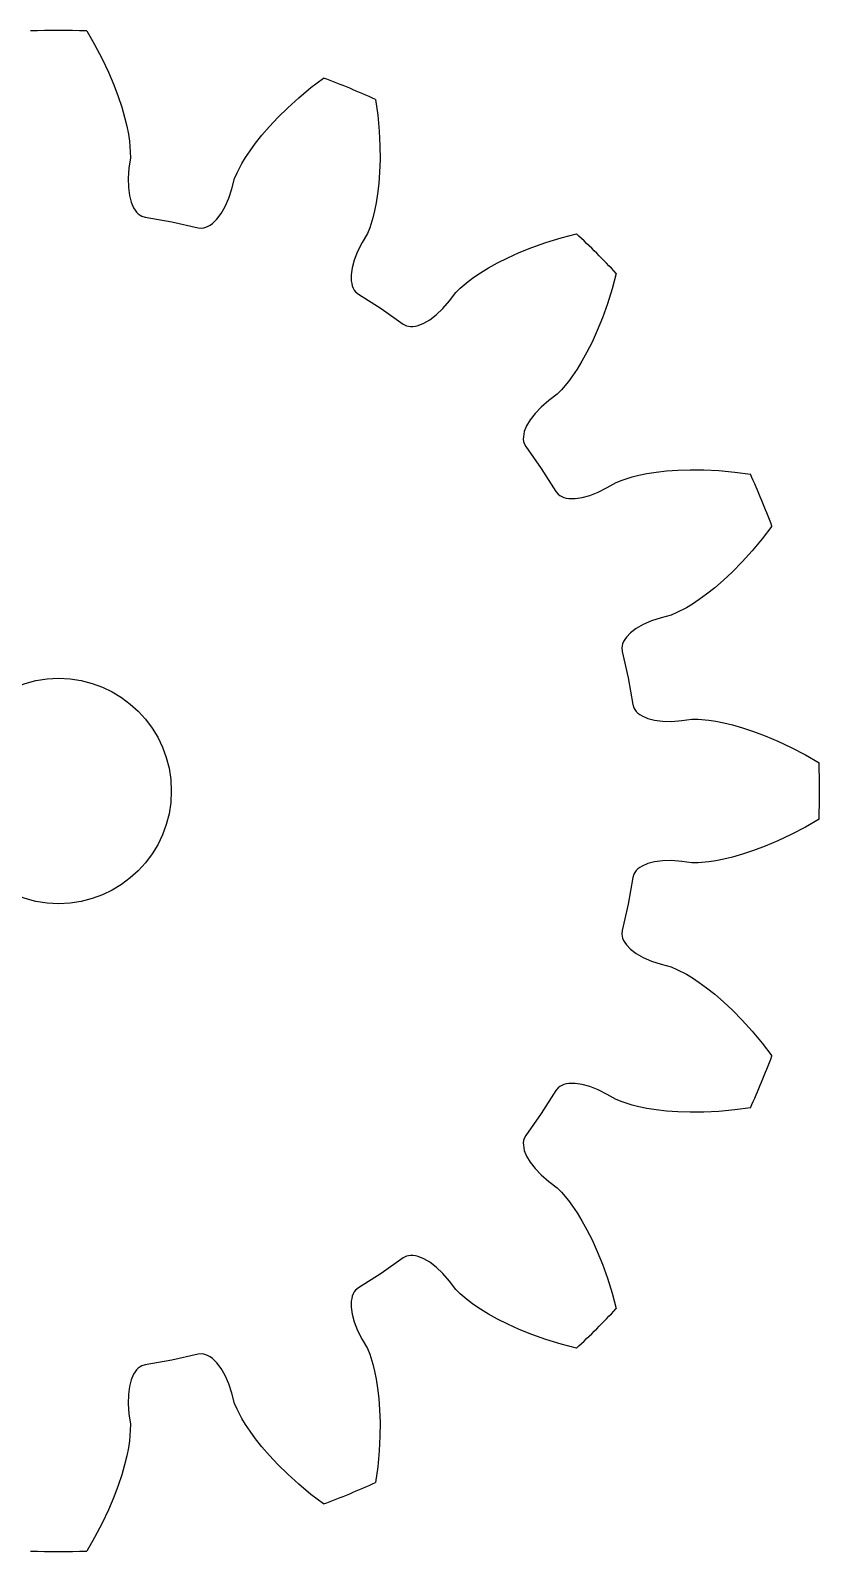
# Model space of a CAD drawing. Extents: x 6 to 33, y -13.5 to 13.5.
# Drawn here: x 19 to 33, y -13.5 to 13.5 of the extents above; entities that cross this region are included whole.
import ezdxf

# ---------------------------------------------------------------- set-up
doc = ezdxf.new("R2010")
doc.units = 0

msp = doc.modelspace()

# ---------------------------------------------------------------- linework, layer by layer
msp.add_circle((19.5, 0), 2)
msp.add_circle((19.5, 0), 2)
at = {"layer": 'layer0'}
for p, q in [((19.999, 13.491), (20.14, 13.248)), ((20.14, 13.248), (20.272, 12.998)), ((20.272, 12.998), (20.385, 12.759)), ((20.385, 12.759), (20.48, 12.536)), ((20.48, 12.536), (20.559, 12.328)), ((23.761, 12.304), (23.978, 12.484)), ((23.978, 12.484), (24.202, 12.655)), ((20.559, 12.328), (20.622, 12.135)), ((23.565, 12.127), (23.761, 12.304)), ((25.124, 12.273), (25.161, 11.994)), ((20.622, 12.135), (20.672, 11.958)), ((20.672, 11.958), (20.71, 11.799)), ((23.24, 11.794), (23.392, 11.957)), ((23.392, 11.957), (23.565, 12.127)), ((25.161, 11.994), (25.187, 11.713)), ((20.71, 11.799), (20.738, 11.657)), ((20.738, 11.657), (20.756, 11.535)), ((22.993, 11.496), (23.107, 11.641)), ((23.107, 11.641), (23.24, 11.794)), ((25.187, 11.713), (25.201, 11.449)), ((20.756, 11.535), (20.773, 11.347)), ((20.773, 11.347), (20.774, 11.237)), ((22.817, 11.243), (22.898, 11.364)), ((22.898, 11.364), (22.993, 11.496)), ((25.201, 11.449), (25.203, 11.207)), ((20.774, 11.237), (20.749, 11.054)), ((22.666, 10.97), (22.753, 11.138)), ((22.753, 11.138), (22.817, 11.243)), ((25.203, 11.207), (25.196, 10.984)), ((20.749, 11.054), (20.736, 10.875)), ((20.736, 10.875), (20.74, 10.714)), ((22.576, 10.691), (22.623, 10.87)), ((22.623, 10.87), (22.666, 10.97)), ((25.196, 10.984), (25.18, 10.782)), ((20.74, 10.714), (20.758, 10.572)), ((20.758, 10.572), (20.789, 10.452)), ((22.519, 10.52), (22.576, 10.691)), ((25.159, 10.599), (25.133, 10.438)), ((25.18, 10.782), (25.159, 10.599)), ((20.789, 10.452), (20.832, 10.352)), ((20.832, 10.352), (20.857, 10.311)), ((20.857, 10.311), (20.884, 10.275)), ((20.884, 10.275), (20.914, 10.245)), ((22.384, 10.249), (22.455, 10.372)), ((22.455, 10.372), (22.519, 10.52)), ((25.105, 10.296), (25.075, 10.176)), ((25.133, 10.438), (25.105, 10.296)), ((20.914, 10.245), (20.945, 10.221)), ((20.945, 10.221), (20.977, 10.203)), ((20.977, 10.203), (21.037, 10.185)), ((21.037, 10.185), (21.509, 10.102)), ((21.509, 10.102), (21.977, 9.998)), ((21.977, 9.998), (22.04, 9.991)), ((22.04, 9.991), (22.077, 9.996)), ((22.077, 9.996), (22.115, 10.006)), ((22.115, 10.006), (22.153, 10.023)), ((22.153, 10.023), (22.192, 10.046)), ((22.192, 10.046), (22.231, 10.074)), ((22.231, 10.074), (22.309, 10.149)), ((22.309, 10.149), (22.384, 10.249)), ((25.019, 9.996), (24.978, 9.894)), ((25.075, 10.176), (25.019, 9.996)), ((24.885, 9.735), (24.804, 9.574)), ((24.978, 9.894), (24.885, 9.735)), ((27.896, 9.648), (28.145, 9.737)), ((28.145, 9.737), (28.415, 9.82)), ((28.415, 9.82), (28.687, 9.892)), ((24.804, 9.574), (24.745, 9.424)), ((27.287, 9.374), (27.469, 9.466)), ((27.469, 9.466), (27.671, 9.557)), ((27.671, 9.557), (27.896, 9.648)), ((24.708, 9.286), (24.691, 9.163)), ((24.745, 9.424), (24.708, 9.286)), ((26.868, 9.118), (26.988, 9.199)), ((26.988, 9.199), (27.127, 9.284)), ((27.127, 9.284), (27.287, 9.374)), ((29.392, 9.187), (29.32, 8.915)), ((24.691, 9.163), (24.692, 9.055)), ((24.692, 9.055), (24.7, 9.007)), ((24.7, 9.007), (24.711, 8.964)), ((24.711, 8.964), (24.727, 8.925)), ((24.727, 8.925), (24.746, 8.89)), ((26.545, 8.847), (26.623, 8.924)), ((26.623, 8.924), (26.768, 9.045)), ((26.768, 9.045), (26.868, 9.118)), ((29.32, 8.915), (29.237, 8.645)), ((24.746, 8.89), (24.769, 8.861)), ((24.769, 8.861), (24.818, 8.821)), ((24.818, 8.821), (25.222, 8.564)), ((26.315, 8.564), (26.433, 8.7)), ((26.433, 8.7), (26.545, 8.847)), ((29.237, 8.645), (29.148, 8.396)), ((25.222, 8.564), (25.615, 8.289)), ((26.086, 8.365), (26.199, 8.452)), ((26.199, 8.452), (26.315, 8.564)), ((29.148, 8.396), (29.057, 8.171)), ((25.615, 8.289), (25.67, 8.259)), ((25.67, 8.259), (25.706, 8.249)), ((25.706, 8.249), (25.745, 8.244)), ((25.745, 8.244), (25.787, 8.245)), ((25.787, 8.245), (25.832, 8.251)), ((25.832, 8.251), (25.879, 8.262)), ((25.879, 8.262), (25.979, 8.302)), ((25.979, 8.302), (26.086, 8.365)), ((29.057, 8.171), (28.966, 7.969)), ((28.966, 7.969), (28.874, 7.787)), ((28.784, 7.627), (28.699, 7.488)), ((28.874, 7.787), (28.784, 7.627)), ((28.618, 7.368), (28.545, 7.268)), ((28.699, 7.488), (28.618, 7.368)), ((28.347, 7.045), (28.2, 6.933)), ((28.424, 7.123), (28.347, 7.045)), ((28.545, 7.268), (28.424, 7.123)), ((28.064, 6.815), (27.952, 6.699)), ((28.2, 6.933), (28.064, 6.815)), ((27.865, 6.586), (27.802, 6.479)), ((27.952, 6.699), (27.865, 6.586)), ((27.745, 6.287), (27.744, 6.245)), ((27.744, 6.245), (27.749, 6.206)), ((27.751, 6.332), (27.745, 6.287)), ((27.762, 6.379), (27.751, 6.332)), ((27.802, 6.479), (27.762, 6.379)), ((27.749, 6.206), (27.759, 6.17)), ((27.759, 6.17), (27.789, 6.115)), ((27.789, 6.115), (28.064, 5.722)), ((28.064, 5.722), (28.321, 5.318)), ((30.099, 5.659), (30.282, 5.68)), ((30.282, 5.68), (30.484, 5.696)), ((30.484, 5.696), (30.707, 5.703)), ((30.707, 5.703), (30.949, 5.701)), ((30.949, 5.701), (31.213, 5.687)), ((31.213, 5.687), (31.494, 5.661)), ((29.235, 5.385), (29.394, 5.478)), ((29.394, 5.478), (29.496, 5.519)), ((29.496, 5.519), (29.676, 5.575)), ((29.676, 5.575), (29.796, 5.605)), ((29.796, 5.605), (29.938, 5.633)), ((29.938, 5.633), (30.099, 5.659)), ((31.494, 5.661), (31.773, 5.624)), ((28.321, 5.318), (28.361, 5.269)), ((28.361, 5.269), (28.39, 5.246)), ((28.39, 5.246), (28.425, 5.227)), ((28.425, 5.227), (28.464, 5.211)), ((28.464, 5.211), (28.507, 5.2)), ((28.507, 5.2), (28.555, 5.192)), ((28.555, 5.192), (28.663, 5.191)), ((28.663, 5.191), (28.786, 5.208)), ((28.786, 5.208), (28.924, 5.245)), ((28.924, 5.245), (29.074, 5.304)), ((29.074, 5.304), (29.235, 5.385)), ((32.155, 4.702), (31.984, 4.478)), ((31.984, 4.478), (31.804, 4.261)), ((31.627, 4.065), (31.457, 3.892)), ((31.804, 4.261), (31.627, 4.065)), ((31.457, 3.892), (31.294, 3.74)), ((31.141, 3.607), (30.996, 3.493)), ((31.294, 3.74), (31.141, 3.607)), ((30.638, 3.253), (30.47, 3.166)), ((30.743, 3.317), (30.638, 3.253)), ((30.864, 3.398), (30.743, 3.317)), ((30.996, 3.493), (30.864, 3.398)), ((30.02, 3.019), (29.872, 2.955)), ((30.191, 3.076), (30.02, 3.019)), ((30.37, 3.123), (30.191, 3.076)), ((30.47, 3.166), (30.37, 3.123)), ((29.574, 2.731), (29.546, 2.692)), ((29.649, 2.809), (29.574, 2.731)), ((29.749, 2.884), (29.649, 2.809)), ((29.872, 2.955), (29.749, 2.884)), ((29.496, 2.577), (29.491, 2.54)), ((29.491, 2.54), (29.498, 2.477)), ((29.506, 2.615), (29.496, 2.577)), ((29.498, 2.477), (29.602, 2.009)), ((29.523, 2.653), (29.506, 2.615)), ((29.546, 2.692), (29.523, 2.653)), ((29.602, 2.009), (29.685, 1.537)), ((29.685, 1.537), (29.703, 1.477)), ((29.703, 1.477), (29.721, 1.445)), ((29.721, 1.445), (29.745, 1.414)), ((29.745, 1.414), (29.775, 1.384)), ((29.775, 1.384), (29.811, 1.357)), ((29.811, 1.357), (29.852, 1.332)), ((29.852, 1.332), (29.952, 1.289)), ((29.952, 1.289), (30.072, 1.258)), ((30.072, 1.258), (30.214, 1.24)), ((30.214, 1.24), (30.375, 1.236)), ((30.375, 1.236), (30.554, 1.249)), ((30.554, 1.249), (30.737, 1.274)), ((30.737, 1.274), (30.847, 1.273)), ((30.847, 1.273), (31.035, 1.256)), ((31.035, 1.256), (31.157, 1.238)), ((31.157, 1.238), (31.299, 1.21)), ((31.299, 1.21), (31.458, 1.172)), ((31.458, 1.172), (31.635, 1.122)), ((31.635, 1.122), (31.828, 1.059)), ((31.828, 1.059), (32.036, 0.98)), ((32.036, 0.98), (32.259, 0.885)), ((32.259, 0.885), (32.498, 0.772)), ((32.498, 0.772), (32.748, 0.64)), ((32.748, 0.64), (32.991, 0.499)), ((32.991, -0.499), (32.748, -0.64)), ((32.498, -0.772), (32.259, -0.885)), ((32.748, -0.64), (32.498, -0.772)), ((31.828, -1.059), (31.635, -1.122)), ((32.036, -0.98), (31.828, -1.059)), ((32.259, -0.885), (32.036, -0.98)), ((29.852, -1.332), (29.811, -1.357)), ((29.952, -1.289), (29.852, -1.332)), ((30.072, -1.258), (29.952, -1.289)), ((30.214, -1.24), (30.072, -1.258)), ((30.375, -1.236), (30.214, -1.24)), ((30.554, -1.249), (30.375, -1.236)), ((30.737, -1.274), (30.554, -1.249)), ((30.847, -1.273), (30.737, -1.274)), ((31.035, -1.256), (30.847, -1.273)), ((31.157, -1.238), (31.035, -1.256)), ((31.299, -1.21), (31.157, -1.238)), ((31.458, -1.172), (31.299, -1.21)), ((31.635, -1.122), (31.458, -1.172)), ((29.685, -1.537), (29.602, -2.009)), ((29.703, -1.477), (29.685, -1.537)), ((29.721, -1.445), (29.703, -1.477)), ((29.745, -1.414), (29.721, -1.445)), ((29.775, -1.384), (29.745, -1.414)), ((29.811, -1.357), (29.775, -1.384)), ((29.602, -2.009), (29.498, -2.477)), ((29.498, -2.477), (29.491, -2.54)), ((29.491, -2.54), (29.496, -2.577)), ((29.496, -2.577), (29.506, -2.615)), ((29.506, -2.615), (29.523, -2.653)), ((29.523, -2.653), (29.546, -2.692)), ((29.546, -2.692), (29.574, -2.731)), ((29.574, -2.731), (29.649, -2.809)), ((29.649, -2.809), (29.749, -2.884)), ((29.749, -2.884), (29.872, -2.955)), ((29.872, -2.955), (30.02, -3.019)), ((30.02, -3.019), (30.191, -3.076)), ((30.191, -3.076), (30.37, -3.123)), ((30.37, -3.123), (30.47, -3.166)), ((30.47, -3.166), (30.638, -3.253)), ((30.638, -3.253), (30.743, -3.317)), ((30.743, -3.317), (30.864, -3.398)), ((30.864, -3.398), (30.996, -3.493)), ((30.996, -3.493), (31.141, -3.607)), ((31.141, -3.607), (31.294, -3.74)), ((31.294, -3.74), (31.457, -3.892)), ((31.457, -3.892), (31.627, -4.065)), ((31.627, -4.065), (31.804, -4.261)), ((31.804, -4.261), (31.984, -4.478)), ((31.984, -4.478), (32.155, -4.702)), ((28.321, -5.318), (28.064, -5.722)), ((28.361, -5.269), (28.321, -5.318)), ((28.39, -5.246), (28.361, -5.269)), ((28.425, -5.227), (28.39, -5.246)), ((28.464, -5.211), (28.425, -5.227)), ((28.507, -5.2), (28.464, -5.211)), ((28.555, -5.192), (28.507, -5.2)), ((28.663, -5.191), (28.555, -5.192)), ((28.786, -5.208), (28.663, -5.191)), ((28.924, -5.245), (28.786, -5.208)), ((29.074, -5.304), (28.924, -5.245)), ((29.235, -5.385), (29.074, -5.304)), ((29.394, -5.478), (29.235, -5.385)), ((29.496, -5.519), (29.394, -5.478)), ((29.676, -5.575), (29.496, -5.519)), ((29.796, -5.605), (29.676, -5.575)), ((29.938, -5.633), (29.796, -5.605)), ((30.099, -5.659), (29.938, -5.633)), ((30.282, -5.68), (30.099, -5.659)), ((31.494, -5.661), (31.213, -5.687)), ((31.773, -5.624), (31.494, -5.661)), ((28.064, -5.722), (27.789, -6.115)), ((30.484, -5.696), (30.282, -5.68)), ((30.707, -5.703), (30.484, -5.696)), ((30.949, -5.701), (30.707, -5.703)), ((31.213, -5.687), (30.949, -5.701)), ((27.749, -6.206), (27.744, -6.245)), ((27.759, -6.17), (27.749, -6.206)), ((27.789, -6.115), (27.759, -6.17)), ((27.744, -6.245), (27.745, -6.287)), ((27.745, -6.287), (27.751, -6.332)), ((27.751, -6.332), (27.762, -6.379)), ((27.762, -6.379), (27.802, -6.479)), ((27.802, -6.479), (27.865, -6.586)), ((27.865, -6.586), (27.952, -6.699)), ((27.952, -6.699), (28.064, -6.815)), ((28.064, -6.815), (28.2, -6.933)), ((28.2, -6.933), (28.347, -7.045)), ((28.347, -7.045), (28.424, -7.123)), ((28.424, -7.123), (28.545, -7.268)), ((28.545, -7.268), (28.618, -7.368)), ((28.618, -7.368), (28.699, -7.488)), ((28.699, -7.488), (28.784, -7.627)), ((28.784, -7.627), (28.874, -7.787)), ((28.874, -7.787), (28.966, -7.969)), ((28.966, -7.969), (29.057, -8.171)), ((25.615, -8.289), (25.222, -8.564)), ((25.67, -8.259), (25.615, -8.289)), ((25.706, -8.249), (25.67, -8.259)), ((25.745, -8.244), (25.706, -8.249)), ((25.787, -8.245), (25.745, -8.244)), ((25.832, -8.251), (25.787, -8.245)), ((25.879, -8.262), (25.832, -8.251)), ((25.979, -8.302), (25.879, -8.262)), ((26.086, -8.365), (25.979, -8.302)), ((26.199, -8.452), (26.086, -8.365)), ((29.057, -8.171), (29.148, -8.396)), ((25.222, -8.564), (24.818, -8.821)), ((26.315, -8.564), (26.199, -8.452)), ((26.433, -8.7), (26.315, -8.564)), ((29.148, -8.396), (29.237, -8.645)), ((24.746, -8.89), (24.727, -8.925)), ((24.769, -8.861), (24.746, -8.89)), ((24.818, -8.821), (24.769, -8.861)), ((26.545, -8.847), (26.433, -8.7)), ((26.623, -8.924), (26.545, -8.847)), ((29.237, -8.645), (29.32, -8.915)), ((24.692, -9.055), (24.691, -9.163)), ((24.691, -9.163), (24.708, -9.286)), ((24.7, -9.007), (24.692, -9.055)), ((24.711, -8.964), (24.7, -9.007)), ((24.727, -8.925), (24.711, -8.964)), ((26.768, -9.045), (26.623, -8.924)), ((26.868, -9.118), (26.768, -9.045)), ((26.988, -9.199), (26.868, -9.118)), ((29.32, -8.915), (29.392, -9.187)), ((24.708, -9.286), (24.745, -9.424)), ((24.745, -9.424), (24.804, -9.574)), ((27.127, -9.284), (26.988, -9.199)), ((27.287, -9.374), (27.127, -9.284)), ((27.469, -9.466), (27.287, -9.374)), ((24.804, -9.574), (24.885, -9.735)), ((27.671, -9.557), (27.469, -9.466)), ((27.896, -9.648), (27.671, -9.557)), ((28.145, -9.737), (27.896, -9.648)), ((24.885, -9.735), (24.978, -9.894)), ((24.978, -9.894), (25.019, -9.996)), ((28.415, -9.82), (28.145, -9.737)), ((28.687, -9.892), (28.415, -9.82)), ((20.914, -10.245), (20.884, -10.275)), ((20.945, -10.221), (20.914, -10.245)), ((20.977, -10.203), (20.945, -10.221)), ((21.037, -10.185), (20.977, -10.203)), ((21.509, -10.102), (21.037, -10.185)), ((21.977, -9.998), (21.509, -10.102)), ((22.04, -9.991), (21.977, -9.998)), ((22.077, -9.996), (22.04, -9.991)), ((22.115, -10.006), (22.077, -9.996)), ((22.153, -10.023), (22.115, -10.006)), ((22.192, -10.046), (22.153, -10.023)), ((22.231, -10.074), (22.192, -10.046)), ((22.309, -10.149), (22.231, -10.074)), ((22.384, -10.249), (22.309, -10.149)), ((22.455, -10.372), (22.384, -10.249)), ((25.019, -9.996), (25.075, -10.176)), ((25.075, -10.176), (25.105, -10.296)), ((20.789, -10.452), (20.758, -10.572)), ((20.832, -10.352), (20.789, -10.452)), ((20.857, -10.311), (20.832, -10.352)), ((20.884, -10.275), (20.857, -10.311)), ((22.519, -10.52), (22.455, -10.372)), ((22.576, -10.691), (22.519, -10.52)), ((25.105, -10.296), (25.133, -10.438)), ((25.133, -10.438), (25.159, -10.599)), ((20.74, -10.714), (20.736, -10.875)), ((20.758, -10.572), (20.74, -10.714)), ((22.623, -10.87), (22.576, -10.691)), ((25.159, -10.599), (25.18, -10.782)), ((25.18, -10.782), (25.196, -10.984)), ((20.736, -10.875), (20.749, -11.054)), ((20.749, -11.054), (20.774, -11.237)), ((22.666, -10.97), (22.623, -10.87)), ((22.753, -11.138), (22.666, -10.97)), ((25.196, -10.984), (25.203, -11.207)), ((20.774, -11.237), (20.773, -11.347)), ((22.817, -11.243), (22.753, -11.138)), ((22.898, -11.364), (22.817, -11.243)), ((25.203, -11.207), (25.201, -11.449)), ((20.756, -11.535), (20.738, -11.657)), ((20.773, -11.347), (20.756, -11.535)), ((22.993, -11.496), (22.898, -11.364)), ((23.107, -11.641), (22.993, -11.496)), ((25.201, -11.449), (25.187, -11.713)), ((20.71, -11.799), (20.672, -11.958)), ((20.738, -11.657), (20.71, -11.799)), ((23.24, -11.794), (23.107, -11.641)), ((23.392, -11.957), (23.24, -11.794)), ((25.187, -11.713), (25.161, -11.994)), ((20.622, -12.135), (20.559, -12.328)), ((20.672, -11.958), (20.622, -12.135)), ((23.565, -12.127), (23.392, -11.957)), ((23.761, -12.304), (23.565, -12.127)), ((25.161, -11.994), (25.124, -12.273)), ((20.559, -12.328), (20.48, -12.536)), ((23.978, -12.484), (23.761, -12.304)), ((20.48, -12.536), (20.385, -12.759)), ((24.202, -12.655), (23.978, -12.484)), ((20.385, -12.759), (20.272, -12.998)), ((20.272, -12.998), (20.14, -13.248)), ((20.14, -13.248), (19.999, -13.491))]:
    msp.add_line(p, q, dxfattribs=at)
for start, end in [(87.8819, 92.1181), (65.3819, 69.6181), (42.8819, 47.1181), (20.3819, 24.6181), (357.8819, 362.1181), (335.3819, 339.6181), (312.8819, 317.1181), (290.3819, 294.6181), (267.8819, 272.1181)]:
    msp.add_arc((19.5, 0), 13.5, start, end, dxfattribs=at)
at = {"layer": 'layer1'}
for p, q in [((19.999, 13.491), (20.14, 13.248)), ((20.14, 13.248), (20.272, 12.998)), ((20.272, 12.998), (20.385, 12.759)), ((20.385, 12.759), (20.48, 12.536)), ((20.48, 12.536), (20.559, 12.328)), ((23.761, 12.304), (23.978, 12.484)), ((23.978, 12.484), (24.202, 12.655)), ((20.559, 12.328), (20.622, 12.135)), ((23.565, 12.127), (23.761, 12.304)), ((25.124, 12.273), (25.161, 11.994)), ((20.622, 12.135), (20.672, 11.958)), ((20.672, 11.958), (20.71, 11.799)), ((23.24, 11.794), (23.392, 11.957)), ((23.392, 11.957), (23.565, 12.127)), ((25.161, 11.994), (25.187, 11.713)), ((20.71, 11.799), (20.738, 11.657)), ((20.738, 11.657), (20.756, 11.535)), ((22.993, 11.496), (23.107, 11.641)), ((23.107, 11.641), (23.24, 11.794)), ((25.187, 11.713), (25.201, 11.449)), ((20.756, 11.535), (20.773, 11.347)), ((20.773, 11.347), (20.774, 11.237)), ((22.817, 11.243), (22.898, 11.364)), ((22.898, 11.364), (22.993, 11.496)), ((25.201, 11.449), (25.203, 11.207)), ((20.774, 11.237), (20.749, 11.054)), ((22.666, 10.97), (22.753, 11.138)), ((22.753, 11.138), (22.817, 11.243)), ((25.203, 11.207), (25.196, 10.984)), ((20.749, 11.054), (20.736, 10.875)), ((20.736, 10.875), (20.74, 10.714)), ((22.576, 10.691), (22.623, 10.87)), ((22.623, 10.87), (22.666, 10.97)), ((25.196, 10.984), (25.18, 10.782)), ((20.74, 10.714), (20.758, 10.572)), ((20.758, 10.572), (20.789, 10.452)), ((22.519, 10.52), (22.576, 10.691)), ((25.159, 10.599), (25.133, 10.438)), ((25.18, 10.782), (25.159, 10.599)), ((20.789, 10.452), (20.832, 10.352)), ((20.832, 10.352), (20.857, 10.311)), ((20.857, 10.311), (20.884, 10.275)), ((20.884, 10.275), (20.914, 10.245)), ((22.384, 10.249), (22.455, 10.372)), ((22.455, 10.372), (22.519, 10.52)), ((25.105, 10.296), (25.075, 10.176)), ((25.133, 10.438), (25.105, 10.296)), ((20.914, 10.245), (20.945, 10.221)), ((20.945, 10.221), (20.977, 10.203)), ((20.977, 10.203), (21.037, 10.185)), ((21.037, 10.185), (21.509, 10.102)), ((21.509, 10.102), (21.977, 9.998)), ((21.977, 9.998), (22.04, 9.991)), ((22.04, 9.991), (22.077, 9.996)), ((22.077, 9.996), (22.115, 10.006)), ((22.115, 10.006), (22.153, 10.023)), ((22.153, 10.023), (22.192, 10.046)), ((22.192, 10.046), (22.231, 10.074)), ((22.231, 10.074), (22.309, 10.149)), ((22.309, 10.149), (22.384, 10.249)), ((25.019, 9.996), (24.978, 9.894)), ((25.075, 10.176), (25.019, 9.996)), ((24.885, 9.735), (24.804, 9.574)), ((24.978, 9.894), (24.885, 9.735)), ((27.896, 9.648), (28.145, 9.737)), ((28.145, 9.737), (28.415, 9.82)), ((28.415, 9.82), (28.687, 9.892)), ((24.804, 9.574), (24.745, 9.424)), ((27.287, 9.374), (27.469, 9.466)), ((27.469, 9.466), (27.671, 9.557)), ((27.671, 9.557), (27.896, 9.648)), ((24.708, 9.286), (24.691, 9.163)), ((24.745, 9.424), (24.708, 9.286)), ((26.868, 9.118), (26.988, 9.199)), ((26.988, 9.199), (27.127, 9.284)), ((27.127, 9.284), (27.287, 9.374)), ((29.392, 9.187), (29.32, 8.915)), ((24.691, 9.163), (24.692, 9.055)), ((24.692, 9.055), (24.7, 9.007)), ((24.7, 9.007), (24.711, 8.964)), ((24.711, 8.964), (24.727, 8.925)), ((24.727, 8.925), (24.746, 8.89)), ((26.545, 8.847), (26.623, 8.924)), ((26.623, 8.924), (26.768, 9.045)), ((26.768, 9.045), (26.868, 9.118)), ((29.32, 8.915), (29.237, 8.645)), ((24.746, 8.89), (24.769, 8.861)), ((24.769, 8.861), (24.818, 8.821)), ((24.818, 8.821), (25.222, 8.564)), ((26.315, 8.564), (26.433, 8.7)), ((26.433, 8.7), (26.545, 8.847)), ((29.237, 8.645), (29.148, 8.396)), ((25.222, 8.564), (25.615, 8.289)), ((26.086, 8.365), (26.199, 8.452)), ((26.199, 8.452), (26.315, 8.564)), ((29.148, 8.396), (29.057, 8.171)), ((25.615, 8.289), (25.67, 8.259)), ((25.67, 8.259), (25.706, 8.249)), ((25.706, 8.249), (25.745, 8.244)), ((25.745, 8.244), (25.787, 8.245)), ((25.787, 8.245), (25.832, 8.251)), ((25.832, 8.251), (25.879, 8.262)), ((25.879, 8.262), (25.979, 8.302)), ((25.979, 8.302), (26.086, 8.365)), ((29.057, 8.171), (28.966, 7.969)), ((28.966, 7.969), (28.874, 7.787)), ((28.784, 7.627), (28.699, 7.488)), ((28.874, 7.787), (28.784, 7.627)), ((28.618, 7.368), (28.545, 7.268)), ((28.699, 7.488), (28.618, 7.368)), ((28.347, 7.045), (28.2, 6.933)), ((28.424, 7.123), (28.347, 7.045)), ((28.545, 7.268), (28.424, 7.123)), ((28.064, 6.815), (27.952, 6.699)), ((28.2, 6.933), (28.064, 6.815)), ((27.865, 6.586), (27.802, 6.479)), ((27.952, 6.699), (27.865, 6.586)), ((27.745, 6.287), (27.744, 6.245)), ((27.744, 6.245), (27.749, 6.206)), ((27.751, 6.332), (27.745, 6.287)), ((27.762, 6.379), (27.751, 6.332)), ((27.802, 6.479), (27.762, 6.379)), ((27.749, 6.206), (27.759, 6.17)), ((27.759, 6.17), (27.789, 6.115)), ((27.789, 6.115), (28.064, 5.722)), ((28.064, 5.722), (28.321, 5.318)), ((30.099, 5.659), (30.282, 5.68)), ((30.282, 5.68), (30.484, 5.696)), ((30.484, 5.696), (30.707, 5.703)), ((30.707, 5.703), (30.949, 5.701)), ((30.949, 5.701), (31.213, 5.687)), ((31.213, 5.687), (31.494, 5.661)), ((29.235, 5.385), (29.394, 5.478)), ((29.394, 5.478), (29.496, 5.519)), ((29.496, 5.519), (29.676, 5.575)), ((29.676, 5.575), (29.796, 5.605)), ((29.796, 5.605), (29.938, 5.633)), ((29.938, 5.633), (30.099, 5.659)), ((31.494, 5.661), (31.773, 5.624)), ((28.321, 5.318), (28.361, 5.269)), ((28.361, 5.269), (28.39, 5.246)), ((28.39, 5.246), (28.425, 5.227)), ((28.425, 5.227), (28.464, 5.211)), ((28.464, 5.211), (28.507, 5.2)), ((28.507, 5.2), (28.555, 5.192)), ((28.555, 5.192), (28.663, 5.191)), ((28.663, 5.191), (28.786, 5.208)), ((28.786, 5.208), (28.924, 5.245)), ((28.924, 5.245), (29.074, 5.304)), ((29.074, 5.304), (29.235, 5.385)), ((32.155, 4.702), (31.984, 4.478)), ((31.984, 4.478), (31.804, 4.261)), ((31.627, 4.065), (31.457, 3.892)), ((31.804, 4.261), (31.627, 4.065)), ((31.457, 3.892), (31.294, 3.74)), ((31.141, 3.607), (30.996, 3.493)), ((31.294, 3.74), (31.141, 3.607)), ((30.638, 3.253), (30.47, 3.166)), ((30.743, 3.317), (30.638, 3.253)), ((30.864, 3.398), (30.743, 3.317)), ((30.996, 3.493), (30.864, 3.398)), ((30.02, 3.019), (29.872, 2.955)), ((30.191, 3.076), (30.02, 3.019)), ((30.37, 3.123), (30.191, 3.076)), ((30.47, 3.166), (30.37, 3.123)), ((29.574, 2.731), (29.546, 2.692)), ((29.649, 2.809), (29.574, 2.731)), ((29.749, 2.884), (29.649, 2.809)), ((29.872, 2.955), (29.749, 2.884)), ((29.496, 2.577), (29.491, 2.54)), ((29.491, 2.54), (29.498, 2.477)), ((29.506, 2.615), (29.496, 2.577)), ((29.498, 2.477), (29.602, 2.009)), ((29.523, 2.653), (29.506, 2.615)), ((29.546, 2.692), (29.523, 2.653)), ((29.602, 2.009), (29.685, 1.537)), ((29.685, 1.537), (29.703, 1.477)), ((29.703, 1.477), (29.721, 1.445)), ((29.721, 1.445), (29.745, 1.414)), ((29.745, 1.414), (29.775, 1.384)), ((29.775, 1.384), (29.811, 1.357)), ((29.811, 1.357), (29.852, 1.332)), ((29.852, 1.332), (29.952, 1.289)), ((29.952, 1.289), (30.072, 1.258)), ((30.072, 1.258), (30.214, 1.24)), ((30.214, 1.24), (30.375, 1.236)), ((30.375, 1.236), (30.554, 1.249)), ((30.554, 1.249), (30.737, 1.274)), ((30.737, 1.274), (30.847, 1.273)), ((30.847, 1.273), (31.035, 1.256)), ((31.035, 1.256), (31.157, 1.238)), ((31.157, 1.238), (31.299, 1.21)), ((31.299, 1.21), (31.458, 1.172)), ((31.458, 1.172), (31.635, 1.122)), ((31.635, 1.122), (31.828, 1.059)), ((31.828, 1.059), (32.036, 0.98)), ((32.036, 0.98), (32.259, 0.885)), ((32.259, 0.885), (32.498, 0.772)), ((32.498, 0.772), (32.748, 0.64)), ((32.748, 0.64), (32.991, 0.499)), ((32.991, -0.499), (32.748, -0.64)), ((32.498, -0.772), (32.259, -0.885)), ((32.748, -0.64), (32.498, -0.772)), ((31.828, -1.059), (31.635, -1.122)), ((32.036, -0.98), (31.828, -1.059)), ((32.259, -0.885), (32.036, -0.98)), ((29.852, -1.332), (29.811, -1.357)), ((29.952, -1.289), (29.852, -1.332)), ((30.072, -1.258), (29.952, -1.289)), ((30.214, -1.24), (30.072, -1.258)), ((30.375, -1.236), (30.214, -1.24)), ((30.554, -1.249), (30.375, -1.236)), ((30.737, -1.274), (30.554, -1.249)), ((30.847, -1.273), (30.737, -1.274)), ((31.035, -1.256), (30.847, -1.273)), ((31.157, -1.238), (31.035, -1.256)), ((31.299, -1.21), (31.157, -1.238)), ((31.458, -1.172), (31.299, -1.21)), ((31.635, -1.122), (31.458, -1.172)), ((29.685, -1.537), (29.602, -2.009)), ((29.703, -1.477), (29.685, -1.537)), ((29.721, -1.445), (29.703, -1.477)), ((29.745, -1.414), (29.721, -1.445)), ((29.775, -1.384), (29.745, -1.414)), ((29.811, -1.357), (29.775, -1.384)), ((29.602, -2.009), (29.498, -2.477)), ((29.498, -2.477), (29.491, -2.54)), ((29.491, -2.54), (29.496, -2.577)), ((29.496, -2.577), (29.506, -2.615)), ((29.506, -2.615), (29.523, -2.653)), ((29.523, -2.653), (29.546, -2.692)), ((29.546, -2.692), (29.574, -2.731)), ((29.574, -2.731), (29.649, -2.809)), ((29.649, -2.809), (29.749, -2.884)), ((29.749, -2.884), (29.872, -2.955)), ((29.872, -2.955), (30.02, -3.019)), ((30.02, -3.019), (30.191, -3.076)), ((30.191, -3.076), (30.37, -3.123)), ((30.37, -3.123), (30.47, -3.166)), ((30.47, -3.166), (30.638, -3.253)), ((30.638, -3.253), (30.743, -3.317)), ((30.743, -3.317), (30.864, -3.398)), ((30.864, -3.398), (30.996, -3.493)), ((30.996, -3.493), (31.141, -3.607)), ((31.141, -3.607), (31.294, -3.74)), ((31.294, -3.74), (31.457, -3.892)), ((31.457, -3.892), (31.627, -4.065)), ((31.627, -4.065), (31.804, -4.261)), ((31.804, -4.261), (31.984, -4.478)), ((31.984, -4.478), (32.155, -4.702)), ((28.321, -5.318), (28.064, -5.722)), ((28.361, -5.269), (28.321, -5.318)), ((28.39, -5.246), (28.361, -5.269)), ((28.425, -5.227), (28.39, -5.246)), ((28.464, -5.211), (28.425, -5.227)), ((28.507, -5.2), (28.464, -5.211)), ((28.555, -5.192), (28.507, -5.2)), ((28.663, -5.191), (28.555, -5.192)), ((28.786, -5.208), (28.663, -5.191)), ((28.924, -5.245), (28.786, -5.208)), ((29.074, -5.304), (28.924, -5.245)), ((29.235, -5.385), (29.074, -5.304)), ((29.394, -5.478), (29.235, -5.385)), ((29.496, -5.519), (29.394, -5.478)), ((29.676, -5.575), (29.496, -5.519)), ((29.796, -5.605), (29.676, -5.575)), ((29.938, -5.633), (29.796, -5.605)), ((30.099, -5.659), (29.938, -5.633)), ((30.282, -5.68), (30.099, -5.659)), ((31.494, -5.661), (31.213, -5.687)), ((31.773, -5.624), (31.494, -5.661)), ((28.064, -5.722), (27.789, -6.115)), ((30.484, -5.696), (30.282, -5.68)), ((30.707, -5.703), (30.484, -5.696)), ((30.949, -5.701), (30.707, -5.703)), ((31.213, -5.687), (30.949, -5.701)), ((27.749, -6.206), (27.744, -6.245)), ((27.759, -6.17), (27.749, -6.206)), ((27.789, -6.115), (27.759, -6.17)), ((27.744, -6.245), (27.745, -6.287)), ((27.745, -6.287), (27.751, -6.332)), ((27.751, -6.332), (27.762, -6.379)), ((27.762, -6.379), (27.802, -6.479)), ((27.802, -6.479), (27.865, -6.586)), ((27.865, -6.586), (27.952, -6.699)), ((27.952, -6.699), (28.064, -6.815)), ((28.064, -6.815), (28.2, -6.933)), ((28.2, -6.933), (28.347, -7.045)), ((28.347, -7.045), (28.424, -7.123)), ((28.424, -7.123), (28.545, -7.268)), ((28.545, -7.268), (28.618, -7.368)), ((28.618, -7.368), (28.699, -7.488)), ((28.699, -7.488), (28.784, -7.627)), ((28.784, -7.627), (28.874, -7.787)), ((28.874, -7.787), (28.966, -7.969)), ((28.966, -7.969), (29.057, -8.171)), ((25.615, -8.289), (25.222, -8.564)), ((25.67, -8.259), (25.615, -8.289)), ((25.706, -8.249), (25.67, -8.259)), ((25.745, -8.244), (25.706, -8.249)), ((25.787, -8.245), (25.745, -8.244)), ((25.832, -8.251), (25.787, -8.245)), ((25.879, -8.262), (25.832, -8.251)), ((25.979, -8.302), (25.879, -8.262)), ((26.086, -8.365), (25.979, -8.302)), ((26.199, -8.452), (26.086, -8.365)), ((29.057, -8.171), (29.148, -8.396)), ((25.222, -8.564), (24.818, -8.821)), ((26.315, -8.564), (26.199, -8.452)), ((26.433, -8.7), (26.315, -8.564)), ((29.148, -8.396), (29.237, -8.645)), ((24.746, -8.89), (24.727, -8.925)), ((24.769, -8.861), (24.746, -8.89)), ((24.818, -8.821), (24.769, -8.861)), ((26.545, -8.847), (26.433, -8.7)), ((26.623, -8.924), (26.545, -8.847)), ((29.237, -8.645), (29.32, -8.915)), ((24.692, -9.055), (24.691, -9.163)), ((24.691, -9.163), (24.708, -9.286)), ((24.7, -9.007), (24.692, -9.055)), ((24.711, -8.964), (24.7, -9.007)), ((24.727, -8.925), (24.711, -8.964)), ((26.768, -9.045), (26.623, -8.924)), ((26.868, -9.118), (26.768, -9.045)), ((26.988, -9.199), (26.868, -9.118)), ((29.32, -8.915), (29.392, -9.187)), ((24.708, -9.286), (24.745, -9.424)), ((24.745, -9.424), (24.804, -9.574)), ((27.127, -9.284), (26.988, -9.199)), ((27.287, -9.374), (27.127, -9.284)), ((27.469, -9.466), (27.287, -9.374)), ((24.804, -9.574), (24.885, -9.735)), ((27.671, -9.557), (27.469, -9.466)), ((27.896, -9.648), (27.671, -9.557)), ((28.145, -9.737), (27.896, -9.648)), ((24.885, -9.735), (24.978, -9.894)), ((24.978, -9.894), (25.019, -9.996)), ((28.415, -9.82), (28.145, -9.737)), ((28.687, -9.892), (28.415, -9.82)), ((20.914, -10.245), (20.884, -10.275)), ((20.945, -10.221), (20.914, -10.245)), ((20.977, -10.203), (20.945, -10.221)), ((21.037, -10.185), (20.977, -10.203)), ((21.509, -10.102), (21.037, -10.185)), ((21.977, -9.998), (21.509, -10.102)), ((22.04, -9.991), (21.977, -9.998)), ((22.077, -9.996), (22.04, -9.991)), ((22.115, -10.006), (22.077, -9.996)), ((22.153, -10.023), (22.115, -10.006)), ((22.192, -10.046), (22.153, -10.023)), ((22.231, -10.074), (22.192, -10.046)), ((22.309, -10.149), (22.231, -10.074)), ((22.384, -10.249), (22.309, -10.149)), ((22.455, -10.372), (22.384, -10.249)), ((25.019, -9.996), (25.075, -10.176)), ((25.075, -10.176), (25.105, -10.296)), ((20.789, -10.452), (20.758, -10.572)), ((20.832, -10.352), (20.789, -10.452)), ((20.857, -10.311), (20.832, -10.352)), ((20.884, -10.275), (20.857, -10.311)), ((22.519, -10.52), (22.455, -10.372)), ((22.576, -10.691), (22.519, -10.52)), ((25.105, -10.296), (25.133, -10.438)), ((25.133, -10.438), (25.159, -10.599)), ((20.74, -10.714), (20.736, -10.875)), ((20.758, -10.572), (20.74, -10.714)), ((22.623, -10.87), (22.576, -10.691)), ((25.159, -10.599), (25.18, -10.782)), ((25.18, -10.782), (25.196, -10.984)), ((20.736, -10.875), (20.749, -11.054)), ((20.749, -11.054), (20.774, -11.237)), ((22.666, -10.97), (22.623, -10.87)), ((22.753, -11.138), (22.666, -10.97)), ((25.196, -10.984), (25.203, -11.207)), ((20.774, -11.237), (20.773, -11.347)), ((22.817, -11.243), (22.753, -11.138)), ((22.898, -11.364), (22.817, -11.243)), ((25.203, -11.207), (25.201, -11.449)), ((20.756, -11.535), (20.738, -11.657)), ((20.773, -11.347), (20.756, -11.535)), ((22.993, -11.496), (22.898, -11.364)), ((23.107, -11.641), (22.993, -11.496)), ((25.201, -11.449), (25.187, -11.713)), ((20.71, -11.799), (20.672, -11.958)), ((20.738, -11.657), (20.71, -11.799)), ((23.24, -11.794), (23.107, -11.641)), ((23.392, -11.957), (23.24, -11.794)), ((25.187, -11.713), (25.161, -11.994)), ((20.622, -12.135), (20.559, -12.328)), ((20.672, -11.958), (20.622, -12.135)), ((23.565, -12.127), (23.392, -11.957)), ((23.761, -12.304), (23.565, -12.127)), ((25.161, -11.994), (25.124, -12.273)), ((20.559, -12.328), (20.48, -12.536)), ((23.978, -12.484), (23.761, -12.304)), ((20.48, -12.536), (20.385, -12.759)), ((24.202, -12.655), (23.978, -12.484)), ((20.385, -12.759), (20.272, -12.998)), ((20.272, -12.998), (20.14, -13.248)), ((20.14, -13.248), (19.999, -13.491))]:
    msp.add_line(p, q, dxfattribs=at)
for start, end in [(87.8819, 92.1181), (65.3819, 69.6181), (42.8819, 47.1181), (20.3819, 24.6181), (357.8819, 362.1181), (335.3819, 339.6181), (312.8819, 317.1181), (290.3819, 294.6181), (267.8819, 272.1181)]:
    msp.add_arc((19.5, 0), 13.5, start, end, dxfattribs=at)

doc.saveas('drawing.dxf')
